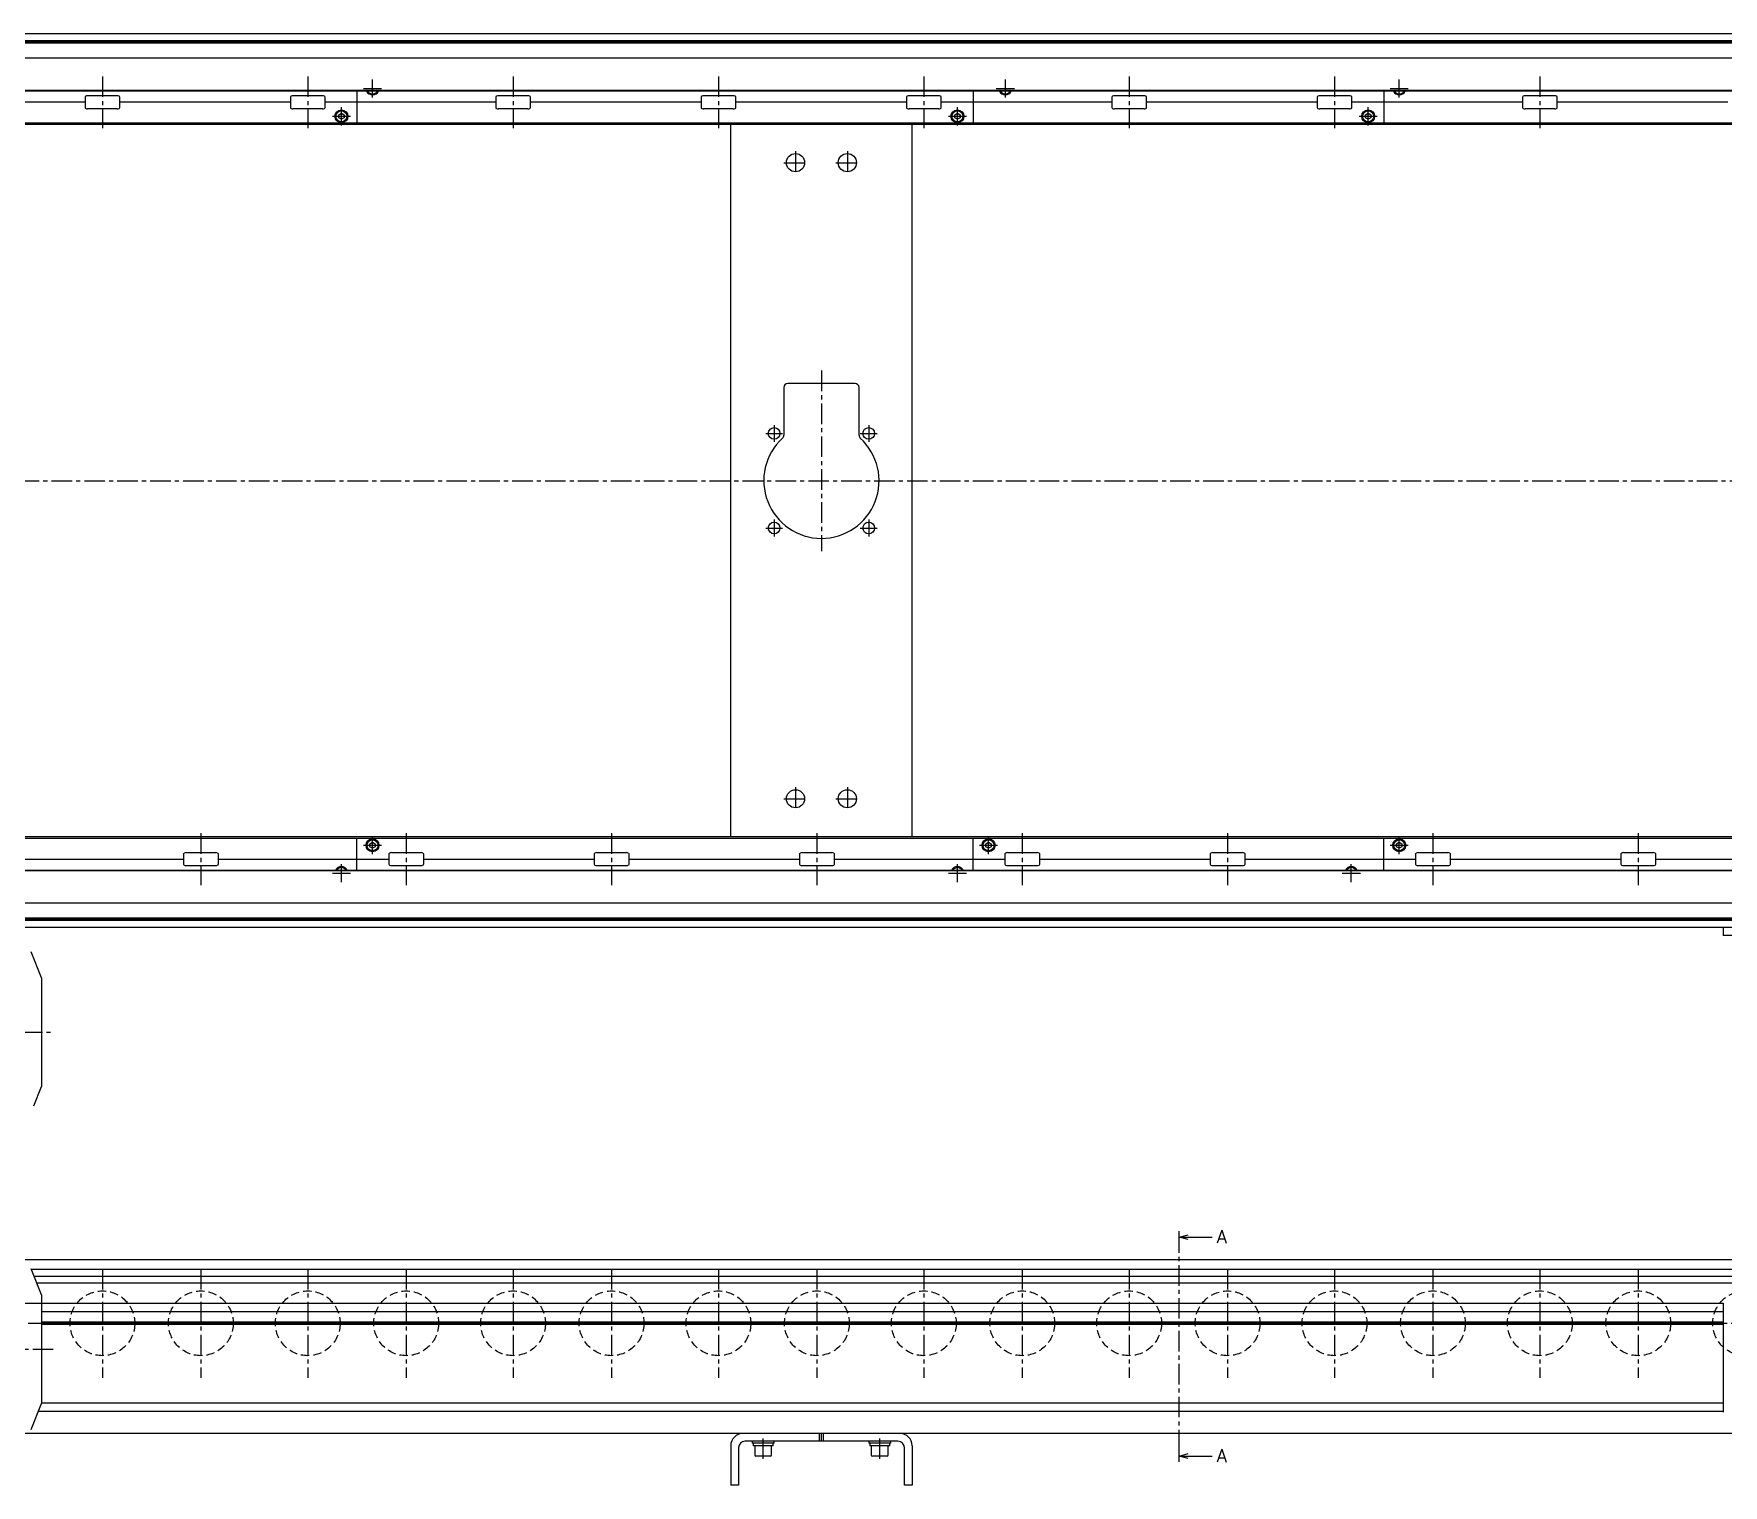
# Model space of a CAD drawing. Extents: x -10 to 3065, y -8 to 1201.
# Drawn here: x 676 to 1980, y 28 to 1148 of the extents above; entities that cross this region are included whole.
import ezdxf

# ---------------------------------------------------------------- set-up
doc = ezdxf.new("R2010")
doc.units = 0
doc.header["$LTSCALE"] = 0.5
doc.linetypes.add('CENTER', pattern=[50.8, 31.75, -6.35, 6.35, -6.35])
doc.linetypes.add('DASHED', pattern=[19.05, 12.7, -6.35])
for name, color, linetype in [('MSM_CENTER', 1, 'CENTER'), ('MSM_CONTINUOUS', 7, 'CONTINUOUS'), ('MSM_DASHED', 4, 'DASHED'), ('MSM_PART_NUMBER', 7, 'CONTINUOUS')]:
    doc.layers.add(name, color=color, linetype=linetype)
doc.styles.get("Standard").update_dxf_attribs({"font": 'txt.shx', "height": 10, "bigfont": 'bigfont.shx'})

# ---------------------------------------------------------------- blocks, each defined once
blk = doc.blocks.new('*U89')
at = {"layer": 'MSM_PART_NUMBER'}
blk.add_text('A', height=10, dxfattribs=at).set_placement((1589.3, 214.9))
blk = doc.blocks.new('*U90')
at = {"layer": 'MSM_PART_NUMBER'}
blk.add_text('A', height=10, dxfattribs=at).set_placement((1589.3, 45.9))

msp = doc.modelspace()

# ---------------------------------------------------------------- linework, layer by layer
at = {"layer": 'MSM_CENTER'}
for p, q in [((729.2, 1115.5), (729.2, 1075.5)), ((887.7, 1115.5), (887.7, 1075.5)), ((937.7, 1099.2), (937.7, 1113.2)), ((1046.2, 1115.5), (1046.2, 1075.5)), ((1204.7, 1115.5), (1204.7, 1075.5)), ((1363.2, 1115.5), (1363.2, 1075.5)), ((1426.2, 1099.2), (1426.2, 1113.2)), ((1521.7, 1115.5), (1521.7, 1075.5)), ((1680.2, 1115.5), (1680.2, 1075.5)), ((1730.2, 1099.2), (1730.2, 1113.2)), ((1838.7, 1115.5), (1838.7, 1075.5)), ((930.7, 1106.2), (944.7, 1106.2)), ((1419.2, 1106.2), (1433.2, 1106.2)), ((1723.2, 1106.2), (1737.2, 1106.2)), ((906.7, 1084.7), (920.7, 1084.7)), ((913.7, 1077.7), (913.7, 1091.8)), ((1382.2, 1084.7), (1396.2, 1084.7)), ((1389.2, 1077.7), (1389.2, 1091.8)), ((1699.2, 1084.7), (1713.2, 1084.7)), ((1706.2, 1077.7), (1706.2, 1091.8)), ((1264.2, 1057.9), (1264.2, 1039.9)), ((1304.2, 1057.9), (1304.2, 1039.9)), ((1255.2, 1048.9), (1273.2, 1048.9)), ((1295.2, 1048.9), (1313.2, 1048.9)), ((1284.2, 888.4), (1284.2, 748.9)), ((1241.2, 839.9), (1254.2, 839.9)), ((1247.7, 846.4), (1247.7, 833.4)), ((1314.2, 839.9), (1327.2, 839.9)), ((1320.7, 846.4), (1320.7, 833.4)), ((359.7, 803.4), (2207.8, 803.4)), ((1247.7, 773.4), (1247.7, 760.4)), ((1320.7, 773.4), (1320.7, 760.4)), ((1241.2, 766.9), (1254.2, 766.9)), ((1314.2, 766.9), (1327.2, 766.9)), ((1264.2, 566.9), (1264.2, 548.9)), ((1304.2, 566.9), (1304.2, 548.9)), ((1255.2, 557.9), (1273.2, 557.9)), ((1295.2, 557.9), (1313.2, 557.9)), ((805.2, 531.3), (805.2, 491.3)), ((930.7, 522), (944.7, 522)), ((937.7, 515), (937.7, 529)), ((963.7, 531.3), (963.7, 491.3)), ((1122.2, 531.3), (1122.2, 491.3)), ((1280.7, 531.3), (1280.7, 491.3)), ((1406.2, 522), (1420.2, 522)), ((1413.2, 515), (1413.2, 529)), ((1439.2, 531.3), (1439.2, 491.3)), ((1597.7, 531.3), (1597.7, 491.3)), ((1723.2, 522), (1737.2, 522)), ((1730.2, 515), (1730.2, 529)), ((1756.2, 531.3), (1756.2, 491.3)), ((1914.7, 531.3), (1914.7, 491.3)), ((906.7, 500.5), (920.7, 500.5)), ((913.7, 493.5), (913.7, 507.5)), ((1382.2, 500.5), (1396.2, 500.5)), ((1389.2, 493.5), (1389.2, 507.5)), ((1686.2, 500.5), (1700.2, 500.5)), ((1693.2, 493.5), (1693.2, 507.5)), ((362.2, 377.8), (692.2, 377.8)), ((1560.2, 55), (1560.2, 215)), ((729.2, 195), (729.2, 111)), ((805.2, 195), (805.2, 111)), ((887.7, 195), (887.7, 111)), ((963.7, 195), (963.7, 111)), ((1046.2, 195), (1046.2, 111)), ((1122.2, 195), (1122.2, 111)), ((1204.7, 195), (1204.7, 111)), ((1280.7, 195), (1280.7, 111)), ((1363.2, 195), (1363.2, 111)), ((1439.2, 195), (1439.2, 111)), ((1521.7, 195), (1521.7, 111)), ((1597.7, 195), (1597.7, 111)), ((1680.2, 195), (1680.2, 111)), ((1756.2, 195), (1756.2, 111)), ((1838.7, 195), (1838.7, 111)), ((1914.7, 195), (1914.7, 111)), ((367.2, 153), (2198.3, 153)), ((472.2, 133), (692.2, 133)), ((1239.2, 48.4), (1239.2, 64)), ((1329.2, 48.4), (1329.2, 64))]:
    msp.add_line(p, q, dxfattribs=at)
at = {"layer": 'MSM_CONTINUOUS'}
for p, q in [((2197.8, 1148.4), (370.6, 1148.4)), ((2196.2, 1148.3), (372.2, 1148.3)), ((2171.6, 1142.9), (396.9, 1142.9)), ((2171.6, 1141.2), (396.9, 1141.2)), ((2171.5, 1142), (397, 1142)), ((2196.2, 1129.5), (372.2, 1129.5)), ((2196.2, 1104.1), (372.2, 1104.1)), ((2196.2, 1104.5), (422.2, 1104.5)), ((715.8, 1095.5), (584.2, 1095.5)), ((715.8, 1099.5), (715.8, 1091.5)), ((740.7, 1100.5), (717.8, 1100.5)), ((742.7, 1091.5), (742.7, 1099.5)), ((874.3, 1095.5), (742.7, 1095.5)), ((874.3, 1099.5), (874.3, 1091.5)), ((899.2, 1100.5), (876.3, 1100.5)), ((901.2, 1091.5), (901.2, 1099.5)), ((1032.8, 1095.5), (901.2, 1095.5)), ((925.7, 1104.1), (925.7, 1079.4)), ((937.7, 1103.9), (937.4, 1104.1)), ((938.1, 1104.1), (937.7, 1103.9)), ((1032.8, 1099.5), (1032.8, 1091.5)), ((1057.7, 1100.5), (1034.8, 1100.5)), ((1059.7, 1091.5), (1059.7, 1099.5)), ((1191.3, 1095.5), (1059.7, 1095.5)), ((1191.3, 1099.5), (1191.3, 1091.5)), ((1216.2, 1100.5), (1193.3, 1100.5)), ((1218.2, 1091.5), (1218.2, 1099.5)), ((1349.8, 1095.5), (1218.2, 1095.5)), ((1349.8, 1099.5), (1349.8, 1091.5)), ((1374.7, 1100.5), (1351.8, 1100.5)), ((1376.7, 1091.5), (1376.7, 1099.5)), ((1508.3, 1095.5), (1376.7, 1095.5)), ((1401.2, 1104.1), (1401.2, 1079.4)), ((1426.2, 1103.9), (1425.9, 1104.1)), ((1426.6, 1104.1), (1426.2, 1103.9)), ((1508.3, 1099.5), (1508.3, 1091.5)), ((1533.2, 1100.5), (1510.3, 1100.5)), ((1535.2, 1091.5), (1535.2, 1099.5)), ((1666.8, 1095.5), (1535.2, 1095.5)), ((1666.8, 1099.5), (1666.8, 1091.5)), ((1691.7, 1100.5), (1668.8, 1100.5)), ((1693.7, 1091.5), (1693.7, 1099.5)), ((1825.3, 1095.5), (1693.7, 1095.5)), ((1718.2, 1104.1), (1718.2, 1079.4)), ((1730.2, 1103.9), (1729.9, 1104.1)), ((1730.6, 1104.1), (1730.2, 1103.9)), ((1825.3, 1099.5), (1825.3, 1091.5)), ((1850.2, 1100.5), (1827.3, 1100.5)), ((1852.2, 1091.5), (1852.2, 1099.5)), ((1983.8, 1095.5), (1852.2, 1095.5)), ((740.7, 1090.5), (717.8, 1090.5)), ((899.2, 1090.5), (876.3, 1090.5)), ((911.7, 1085.9), (913.7, 1087.1)), ((911.7, 1083.6), (911.7, 1085.9)), ((913.7, 1082.4), (911.7, 1083.6)), ((913.7, 1087.1), (915.7, 1085.9)), ((915.7, 1083.6), (913.7, 1082.4)), ((915.7, 1085.9), (915.7, 1083.6)), ((1057.7, 1090.5), (1034.8, 1090.5)), ((1216.2, 1090.5), (1193.3, 1090.5)), ((1374.7, 1090.5), (1351.8, 1090.5)), ((1387.2, 1085.9), (1389.2, 1087.1)), ((1387.2, 1083.6), (1387.2, 1085.9)), ((1389.2, 1082.4), (1387.2, 1083.6)), ((1389.2, 1087.1), (1391.2, 1085.9)), ((1391.2, 1083.6), (1389.2, 1082.4)), ((1391.2, 1085.9), (1391.2, 1083.6)), ((1533.2, 1090.5), (1510.3, 1090.5)), ((1691.7, 1090.5), (1668.8, 1090.5)), ((1704.2, 1085.9), (1706.2, 1087.1)), ((1704.2, 1083.6), (1704.2, 1085.9)), ((1706.2, 1082.4), (1704.2, 1083.6)), ((1706.2, 1087.1), (1708.2, 1085.9)), ((1708.2, 1083.6), (1706.2, 1082.4)), ((1708.2, 1085.9), (1708.2, 1083.6)), ((1850.2, 1090.5), (1827.3, 1090.5)), ((2193.7, 1079.4), (450.2, 1079.4)), ((2197.8, 1078.4), (450.2, 1078.4)), ((1214.2, 528.4), (1214.2, 1078.4)), ((1354.2, 528.4), (1354.2, 1078.4)), ((1255.2, 875.4), (1255.2, 838.5)), ((1310.2, 878.4), (1258.2, 878.4)), ((1313.2, 838.5), (1313.2, 875.4)), ((2197.8, 528.4), (450.2, 528.4)), ((450.2, 527.4), (2193.7, 527.4)), ((925.7, 502.6), (925.7, 527.4)), ((935.7, 523.2), (937.7, 524.4)), ((935.7, 520.9), (935.7, 523.2)), ((937.7, 524.4), (939.7, 523.2)), ((939.7, 523.2), (939.7, 520.9)), ((1401.2, 502.6), (1401.2, 527.4)), ((1411.2, 523.2), (1413.2, 524.4)), ((1411.2, 520.9), (1411.2, 523.2)), ((1413.2, 524.4), (1415.2, 523.2)), ((1415.2, 523.2), (1415.2, 520.9)), ((1718.2, 502.6), (1718.2, 527.4)), ((1728.2, 523.2), (1730.2, 524.4)), ((1728.2, 520.9), (1728.2, 523.2)), ((1730.2, 524.4), (1732.2, 523.2)), ((1732.2, 523.2), (1732.2, 520.9)), ((660.2, 511.3), (791.8, 511.3)), ((791.8, 515.3), (791.8, 507.3)), ((793.8, 516.3), (816.7, 516.3)), ((818.7, 507.3), (818.7, 515.3)), ((818.7, 511.3), (950.3, 511.3)), ((937.7, 519.7), (935.7, 520.9)), ((939.7, 520.9), (937.7, 519.7)), ((950.3, 515.3), (950.3, 507.3)), ((952.3, 516.3), (975.2, 516.3)), ((977.2, 507.3), (977.2, 515.3)), ((977.2, 511.3), (1108.8, 511.3)), ((1108.8, 515.3), (1108.8, 507.3)), ((1110.8, 516.3), (1133.7, 516.3)), ((1135.7, 507.3), (1135.7, 515.3)), ((1135.7, 511.3), (1267.3, 511.3)), ((1267.3, 515.3), (1267.3, 507.3)), ((1269.3, 516.3), (1292.2, 516.3)), ((1294.2, 507.3), (1294.2, 515.3)), ((1294.2, 511.3), (1425.8, 511.3)), ((1413.2, 519.7), (1411.2, 520.9)), ((1415.2, 520.9), (1413.2, 519.7)), ((1425.8, 515.3), (1425.8, 507.3)), ((1427.8, 516.3), (1450.7, 516.3)), ((1452.7, 507.3), (1452.7, 515.3)), ((1452.7, 511.3), (1584.3, 511.3)), ((1584.3, 515.3), (1584.3, 507.3)), ((1586.3, 516.3), (1609.2, 516.3)), ((1611.2, 507.3), (1611.2, 515.3)), ((1611.2, 511.3), (1742.8, 511.3)), ((1730.2, 519.7), (1728.2, 520.9)), ((1732.2, 520.9), (1730.2, 519.7)), ((1742.8, 515.3), (1742.8, 507.3)), ((1744.8, 516.3), (1767.7, 516.3)), ((1769.7, 507.3), (1769.7, 515.3)), ((1769.7, 511.3), (1901.3, 511.3)), ((1901.3, 515.3), (1901.3, 507.3)), ((1903.3, 516.3), (1926.2, 516.3)), ((1928.2, 507.3), (1928.2, 515.3)), ((1928.2, 511.3), (2059.8, 511.3)), ((2196.2, 502.6), (372.2, 502.6)), ((2196.2, 502.2), (422.2, 502.2)), ((793.8, 506.3), (816.7, 506.3)), ((913.4, 502.6), (913.7, 502.9)), ((913.7, 502.9), (914.1, 502.6)), ((952.3, 506.3), (975.2, 506.3)), ((1110.8, 506.3), (1133.7, 506.3)), ((1269.3, 506.3), (1292.2, 506.3)), ((1388.9, 502.6), (1389.2, 502.9)), ((1389.2, 502.9), (1389.6, 502.6)), ((1427.8, 506.3), (1450.7, 506.3)), ((1586.3, 506.3), (1609.2, 506.3)), ((1692.9, 502.6), (1693.2, 502.9)), ((1693.2, 502.9), (1693.6, 502.6)), ((1744.8, 506.3), (1767.7, 506.3)), ((1903.3, 506.3), (1926.2, 506.3)), ((2196.2, 477.2), (372.2, 477.2)), ((2197.8, 458.4), (370.6, 458.4)), ((2196.2, 458.4), (372.2, 458.4)), ((2171.6, 465.6), (396.9, 465.6)), ((2171.6, 463.9), (396.9, 463.9)), ((2171.5, 464.7), (397, 464.7)), ((1980.2, 458.4), (1980.2, 452.4)), ((2030.2, 452.4), (1980.2, 452.4)), ((682.2, 419.7), (674.2, 439.7)), ((682.2, 419.7), (682.2, 335.8)), ((676.2, 320.8), (682.2, 335.8)), ((1560.2, 215), (1560.2, 224)), ((1560.2, 219.5), (1567.2, 221.4)), ((1560.2, 219.5), (1585.9, 219.5)), ((1567.2, 217.6), (1560.2, 219.5)), ((2196.2, 202), (372.2, 202)), ((682.2, 175), (674.2, 195)), ((2196.2, 194.6), (674.4, 194.6)), ((2080.2, 189), (676.6, 189)), ((2080.2, 184), (678.6, 184)), ((682.2, 175), (682.2, 91)), ((1980.2, 168.3), (667.2, 168.3)), ((1980.2, 161.8), (682.2, 161.8)), ((1980.2, 168.5), (1980.2, 84.5)), ((1980.2, 153.9), (682.2, 153.9)), ((1980.2, 153), (682.2, 153)), ((1980.2, 152.1), (682.2, 152.1)), ((674.2, 71), (682.2, 91)), ((1980.2, 84.8), (679.7, 84.8)), ((1980.2, 91.3), (682.2, 91.3)), ((2197.8, 68), (472.2, 68)), ((1282.7, 62), (1282.7, 68)), ((1284.2, 62), (1284.2, 68)), ((1285.7, 62), (1285.7, 68)), ((1214.2, 58.5), (1214.2, 28)), ((1220.2, 57), (1220.2, 28)), ((1343.2, 62), (1225.2, 62)), ((1230.7, 62), (1230.7, 60.4)), ((1247.7, 60.4), (1230.7, 60.4)), ((1231.5, 60.4), (1231.5, 58.4)), ((1246.9, 58.4), (1231.5, 58.4)), ((1232.7, 58.4), (1232.7, 51.2)), ((1245.7, 51.2), (1245.7, 58.4)), ((1246.9, 58.4), (1246.9, 60.4)), ((1247.7, 60.4), (1247.7, 62)), ((1320.7, 62), (1320.7, 60.4)), ((1337.7, 60.4), (1320.7, 60.4)), ((1321.5, 60.4), (1321.5, 58.4)), ((1336.9, 58.4), (1321.5, 58.4)), ((1322.7, 58.4), (1322.7, 51.2)), ((1335.7, 51.2), (1335.7, 58.4)), ((1336.9, 58.4), (1336.9, 60.4)), ((1337.7, 60.4), (1337.7, 62)), ((1348.2, 28), (1348.2, 57)), ((1354.2, 58.5), (1354.2, 28)), ((1560.2, 46), (1560.2, 55)), ((1560.2, 50.5), (1567.2, 52.4)), ((1244.9, 50.4), (1233.5, 50.4)), ((1334.9, 50.4), (1323.5, 50.4)), ((1567.2, 48.6), (1560.2, 50.5)), ((1560.2, 50.5), (1585.9, 50.5)), ((1220.2, 28), (1214.2, 28)), ((1354.2, 28), (1348.2, 28))]:
    msp.add_line(p, q, dxfattribs=at)
for centre, radius in [((913.7, 1084.7), 5), ((913.7, 1084.7), 4.25), ((1389.2, 1084.7), 5), ((1389.2, 1084.7), 4.25), ((1706.2, 1084.7), 5), ((1706.2, 1084.7), 4.25), ((1264.2, 1048.9), 7), ((1304.2, 1048.9), 7), ((1247.7, 839.9), 4.5), ((1320.7, 839.9), 4.5), ((1247.7, 766.9), 4.5), ((1320.7, 766.9), 4.5), ((1264.2, 557.9), 7), ((1304.2, 557.9), 7), ((937.7, 522), 5), ((937.7, 522), 4.25), ((1413.2, 522), 5), ((1413.2, 522), 4.25), ((1730.2, 522), 5), ((1730.2, 522), 4.25)]:
    msp.add_circle(centre, radius, dxfattribs=at)
for centre, radius, start, end in [((716.7, 1099.4), 0.882, 115.5328, 172.1027), ((717.8, 1097.1), 3.41, 89.6687, 115.2454), ((740.7, 1097.1), 3.41, 64.7546, 90.3313), ((741.8, 1099.4), 0.882, 7.8973, 64.4672), ((875.2, 1099.4), 0.882, 115.5328, 172.1027), ((876.3, 1097.1), 3.41, 89.6687, 115.2454), ((899.2, 1097.1), 3.41, 64.7546, 90.3313), ((900.3, 1099.4), 0.882, 7.8973, 64.4672), ((937.7, 1106.2), 5, 204.8346, 335.1654), ((937.7, 1106.2), 4.25, 209.6116, 330.3884), ((1033.7, 1099.4), 0.882, 115.5328, 172.1027), ((1034.8, 1097.1), 3.41, 89.6687, 115.2454), ((1057.7, 1097.1), 3.41, 64.7546, 90.3313), ((1058.8, 1099.4), 0.882, 7.8973, 64.4672), ((1192.2, 1099.4), 0.882, 115.5328, 172.1027), ((1193.3, 1097.1), 3.41, 89.6687, 115.2454), ((1216.2, 1097.1), 3.41, 64.7546, 90.3313), ((1217.3, 1099.4), 0.882, 7.8973, 64.4672), ((1350.7, 1099.4), 0.882, 115.5328, 172.1027), ((1351.8, 1097.1), 3.41, 89.6687, 115.2454), ((1374.7, 1097.1), 3.41, 64.7546, 90.3313), ((1375.8, 1099.4), 0.882, 7.8973, 64.4672), ((1426.2, 1106.2), 5, 204.8346, 335.1654), ((1426.2, 1106.2), 4.25, 209.6116, 330.3884), ((1509.2, 1099.4), 0.882, 115.5328, 172.1027), ((1510.3, 1097.1), 3.41, 89.6687, 115.2454), ((1533.2, 1097.1), 3.41, 64.7546, 90.3313), ((1534.3, 1099.4), 0.882, 7.8973, 64.4672), ((1667.7, 1099.4), 0.882, 115.5328, 172.1027), ((1668.8, 1097.1), 3.41, 89.6687, 115.2454), ((1691.7, 1097.1), 3.41, 64.7546, 90.3313), ((1692.8, 1099.4), 0.882, 7.8973, 64.4672), ((1730.2, 1106.2), 5, 204.8346, 335.1654), ((1730.2, 1106.2), 4.25, 209.6116, 330.3884), ((1826.2, 1099.4), 0.882, 115.5328, 172.1027), ((1827.3, 1097.1), 3.41, 89.6687, 115.2454), ((1850.2, 1097.1), 3.41, 64.7546, 90.3313), ((1851.3, 1099.4), 0.882, 7.8973, 64.4672), ((716.7, 1091.6), 0.882, 187.8973, 244.4672), ((717.8, 1093.9), 3.41, 244.7546, 270.3313), ((740.7, 1093.9), 3.41, 269.6687, 295.2454), ((741.8, 1091.6), 0.882, 295.5328, 352.1027), ((875.2, 1091.6), 0.882, 187.8973, 244.4672), ((876.3, 1093.9), 3.41, 244.7546, 270.3313), ((899.2, 1093.9), 3.41, 269.6687, 295.2454), ((900.3, 1091.6), 0.882, 295.5328, 352.1027), ((1033.7, 1091.6), 0.882, 187.8973, 244.4672), ((1034.8, 1093.9), 3.41, 244.7546, 270.3313), ((1057.7, 1093.9), 3.41, 269.6687, 295.2454), ((1058.8, 1091.6), 0.882, 295.5328, 352.1027), ((1192.2, 1091.6), 0.882, 187.8973, 244.4672), ((1193.3, 1093.9), 3.41, 244.7546, 270.3313), ((1216.2, 1093.9), 3.41, 269.6687, 295.2454), ((1217.3, 1091.6), 0.882, 295.5328, 352.1027), ((1350.7, 1091.6), 0.882, 187.8973, 244.4672), ((1351.8, 1093.9), 3.41, 244.7546, 270.3313), ((1374.7, 1093.9), 3.41, 269.6687, 295.2454), ((1375.8, 1091.6), 0.882, 295.5328, 352.1027), ((1509.2, 1091.6), 0.882, 187.8973, 244.4672), ((1510.3, 1093.9), 3.41, 244.7546, 270.3313), ((1533.2, 1093.9), 3.41, 269.6687, 295.2454), ((1534.3, 1091.6), 0.882, 295.5328, 352.1027), ((1667.7, 1091.6), 0.882, 187.8973, 244.4672), ((1668.8, 1093.9), 3.41, 244.7546, 270.3313), ((1691.7, 1093.9), 3.41, 269.6687, 295.2454), ((1692.8, 1091.6), 0.882, 295.5328, 352.1027), ((1826.2, 1091.6), 0.882, 187.8973, 244.4672), ((1827.3, 1093.9), 3.41, 244.7546, 270.3313), ((1850.2, 1093.9), 3.41, 269.6687, 295.2454), ((1851.3, 1091.6), 0.882, 295.5328, 352.1027), ((1258.2, 875.4), 3, 90, 180), ((1310.2, 875.4), 3, 0, 90), ((1284.2, 803.4), 44.5, 132.3521, 47.6479), ((1252.2, 838.5), 3, 312.3521, 360), ((1316.3, 838.5), 3, 180, 227.6479), ((792.7, 515.2), 0.882, 115.5328, 172.1027), ((793.8, 512.9), 3.41, 89.6687, 115.2454), ((816.7, 512.9), 3.41, 64.7546, 90.3313), ((817.8, 515.2), 0.882, 7.8973, 64.4672), ((951.2, 515.2), 0.882, 115.5328, 172.1027), ((952.3, 512.9), 3.41, 89.6687, 115.2454), ((975.2, 512.9), 3.41, 64.7546, 90.3313), ((976.3, 515.2), 0.882, 7.8973, 64.4672), ((1109.7, 515.2), 0.882, 115.5328, 172.1027), ((1110.8, 512.9), 3.41, 89.6687, 115.2454), ((1133.7, 512.9), 3.41, 64.7546, 90.3313), ((1134.8, 515.2), 0.882, 7.8973, 64.4672), ((1268.2, 515.2), 0.882, 115.5328, 172.1027), ((1269.3, 512.9), 3.41, 89.6687, 115.2454), ((1292.2, 512.9), 3.41, 64.7546, 90.3313), ((1293.3, 515.2), 0.882, 7.8973, 64.4672), ((1426.7, 515.2), 0.882, 115.5328, 172.1027), ((1427.8, 512.9), 3.41, 89.6687, 115.2454), ((1450.7, 512.9), 3.41, 64.7546, 90.3313), ((1451.8, 515.2), 0.882, 7.8973, 64.4672), ((1585.2, 515.2), 0.882, 115.5328, 172.1027), ((1586.3, 512.9), 3.41, 89.6687, 115.2454), ((1609.2, 512.9), 3.41, 64.7546, 90.3313), ((1610.3, 515.2), 0.882, 7.8973, 64.4672), ((1743.7, 515.2), 0.882, 115.5328, 172.1027), ((1744.8, 512.9), 3.41, 89.6687, 115.2454), ((1767.7, 512.9), 3.41, 64.7546, 90.3313), ((1768.8, 515.2), 0.882, 7.8973, 64.4672), ((1902.2, 515.2), 0.882, 115.5328, 172.1027), ((1903.3, 512.9), 3.41, 89.6687, 115.2454), ((1926.2, 512.9), 3.41, 64.7546, 90.3313), ((1927.3, 515.2), 0.882, 7.8973, 64.4672), ((792.7, 507.4), 0.882, 187.8973, 244.4672), ((793.8, 509.7), 3.41, 244.7546, 270.3313), ((816.7, 509.7), 3.41, 269.6687, 295.2454), ((817.8, 507.4), 0.882, 295.5328, 352.1027), ((913.7, 500.5), 5, 24.8346, 155.1654), ((913.7, 500.5), 4.25, 29.6116, 150.3884), ((951.2, 507.4), 0.882, 187.8973, 244.4672), ((952.3, 509.7), 3.41, 244.7546, 270.3313), ((975.2, 509.7), 3.41, 269.6687, 295.2454), ((976.3, 507.4), 0.882, 295.5328, 352.1027), ((1109.7, 507.4), 0.882, 187.8973, 244.4672), ((1110.8, 509.7), 3.41, 244.7546, 270.3313), ((1133.7, 509.7), 3.41, 269.6687, 295.2454), ((1134.8, 507.4), 0.882, 295.5328, 352.1027), ((1268.2, 507.4), 0.882, 187.8973, 244.4672), ((1269.3, 509.7), 3.41, 244.7546, 270.3313), ((1292.2, 509.7), 3.41, 269.6687, 295.2454), ((1293.3, 507.4), 0.882, 295.5328, 352.1027), ((1389.2, 500.5), 5, 24.8346, 155.1654), ((1389.2, 500.5), 4.25, 29.6116, 150.3884), ((1426.7, 507.4), 0.882, 187.8973, 244.4672), ((1427.8, 509.7), 3.41, 244.7546, 270.3313), ((1450.7, 509.7), 3.41, 269.6687, 295.2454), ((1451.8, 507.4), 0.882, 295.5328, 352.1027), ((1585.2, 507.4), 0.882, 187.8973, 244.4672), ((1586.3, 509.7), 3.41, 244.7546, 270.3313), ((1609.2, 509.7), 3.41, 269.6687, 295.2454), ((1610.3, 507.4), 0.882, 295.5328, 352.1027), ((1693.2, 500.5), 5, 24.8346, 155.1654), ((1693.2, 500.5), 4.25, 29.6116, 150.3884), ((1743.7, 507.4), 0.882, 187.8973, 244.4672), ((1744.8, 509.7), 3.41, 244.7546, 270.3313), ((1767.7, 509.7), 3.41, 269.6687, 295.2454), ((1768.8, 507.4), 0.882, 295.5328, 352.1027), ((1902.2, 507.4), 0.882, 187.8973, 244.4672), ((1903.3, 509.7), 3.41, 244.7546, 270.3313), ((1926.2, 509.7), 3.41, 269.6687, 295.2454), ((1927.3, 507.4), 0.882, 295.5328, 352.1027), ((1223.7, 58.5), 9.5, 90, 180), ((1344.7, 58.5), 9.5, 0, 90), ((1225.2, 57), 5, 90, 180), ((1343.2, 57), 5, 0, 90), ((1233.5, 51.2), 0.8, 180, 270), ((1244.9, 51.2), 0.8, 270, 0), ((1323.5, 51.2), 0.8, 180, 270), ((1334.9, 51.2), 0.8, 270, 0)]:
    msp.add_arc(centre, radius, start, end, dxfattribs=at)
at = {"layer": 'MSM_DASHED'}
for centre in [(729.2, 153), (805.2, 153), (887.7, 153), (963.7, 153), (1046.2, 153), (1122.2, 153), (1204.7, 153), (1280.7, 153), (1363.2, 153), (1439.2, 153), (1521.7, 153), (1597.7, 153), (1680.2, 153), (1756.2, 153), (1838.7, 153), (1914.7, 153), (1997.2, 153)]:
    msp.add_circle(centre, 25, dxfattribs=at)

# ---------------------------------------------------------------- block references
at = {"layer": 'MSM_CONTINUOUS'}
for name in ['*U89', '*U90']:
    msp.add_blockref(name, (0, 0), dxfattribs=at)

doc.saveas('drawing.dxf')
